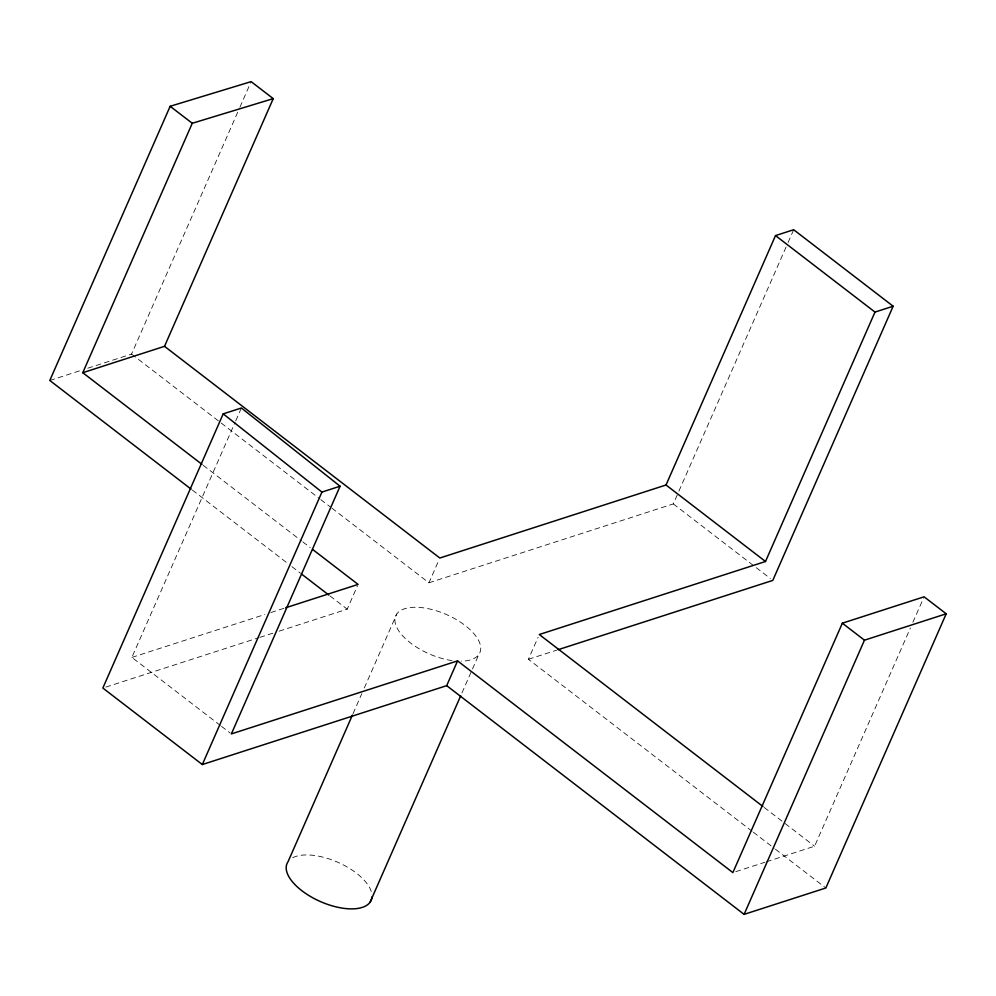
<?xml version="1.0" encoding="UTF-8"?>
<svg xmlns="http://www.w3.org/2000/svg" width="996" height="996" viewBox="0 0 996 996"><rect width="100%" height="100%" fill="white"/><g stroke="black" fill="none" stroke-linecap="round" stroke-linejoin="round"><path stroke-width="0.75" stroke-dasharray="4.98 3.74" d="M87.748 368.221L131.534 354.09L239.301 108.601M239.924 107.182L251.129 81.635M220.315 725.412L131.883 657.41L235.156 422.167M235.778 420.748L241.368 407.999M279.092 631.165L347.218 609.166L357.477 585.773M353.057 713.622L361.797 693.702M364.299 687.999L396.794 613.984M331.855 508.134L428.952 582.785L438.614 560.773M461.97 692.905L478.852 654.472M752.105 831.274L528.428 659.277L538.089 637.266M428.952 582.785L673.308 503.914L678.301 492.547M678.923 491.128L787.438 243.933M788.06 242.514L793.675 229.727M766.447 861.764L814.604 846.214L910.406 627.978M912.896 622.301L923.466 598.21M49.8 380.472L80.452 370.574M131.883 657.41L264.948 614.47M270.862 612.552L284.159 608.257M105.813 687.091L258.35 637.851M259.832 637.378L273.165 633.07M528.428 659.277L556.565 650.201M735.795 871.649L764.978 862.237M673.308 503.914L770.331 578.514M764.218 807.47L783.877 822.584M785.109 823.53L814.604 846.214M131.534 354.09L220.016 422.13M221.249 423.076L319.567 498.685M320.799 499.619L330.635 507.188M753.337 832.22L774.228 848.293M775.448 849.239L825.846 887.984M203.221 465.319L301.551 540.928M302.784 541.874L310.154 547.539M192.365 490.094L286.997 562.865M291.915 566.649L300.518 573.26M330.012 595.944L347.218 609.166M221.535 726.358L230.138 732.969M452.047 660.585A45.916 21.489 23.7 0 1 395.151 617.732A45.916 21.489 23.7 0 1 460.314 622.052A45.916 21.489 23.7 0 1 461.148 661.195M292.724 857.743A45.916 21.489 23.7 0 1 339.536 863.046A45.916 21.489 23.7 0 1 371.906 894.42"/><path stroke-width="1.49" d="M202.001 464.373L82.78 372.703L164.514 346.322L273.24 98.629L251.129 81.635L170.154 106.286L49.8 380.472L191.132 489.148M82.78 372.703L192.265 123.28L273.24 98.629M457.562 660.896L231.371 733.915L340.084 486.222L241.368 407.999L223.204 413.863L102.849 688.049L202.325 764.542L446.694 685.659L457.562 660.896L732.869 872.596L842.355 623.185L924.089 596.803L946.2 613.797L825.846 887.984L744.112 914.365L446.694 685.659M202.325 764.542L321.932 492.086L340.084 486.222M352.435 715.053L288.068 861.665A45.916 21.489 23.7 0 0 321.957 902.227A45.916 21.489 23.7 0 0 371.981 896.848M370.126 902.152L460.725 695.743M164.514 346.322L439.821 558.021L666.025 485.002L775.511 235.591L793.675 229.727L893.151 306.22L772.796 580.407L558.046 649.716M762.986 806.523L539.297 634.514L765.501 561.495L874.986 312.084L893.151 306.22M744.112 914.365L864.466 640.179L946.2 613.797M285.64 607.784L358.087 584.403L312.607 549.431M775.511 235.591L874.986 312.084M666.025 485.002L765.501 561.495M170.154 106.286L192.265 123.28M842.355 623.185L864.466 640.179M301.738 574.206L328.78 594.998M223.204 413.863L321.932 492.086"/></g></svg>
